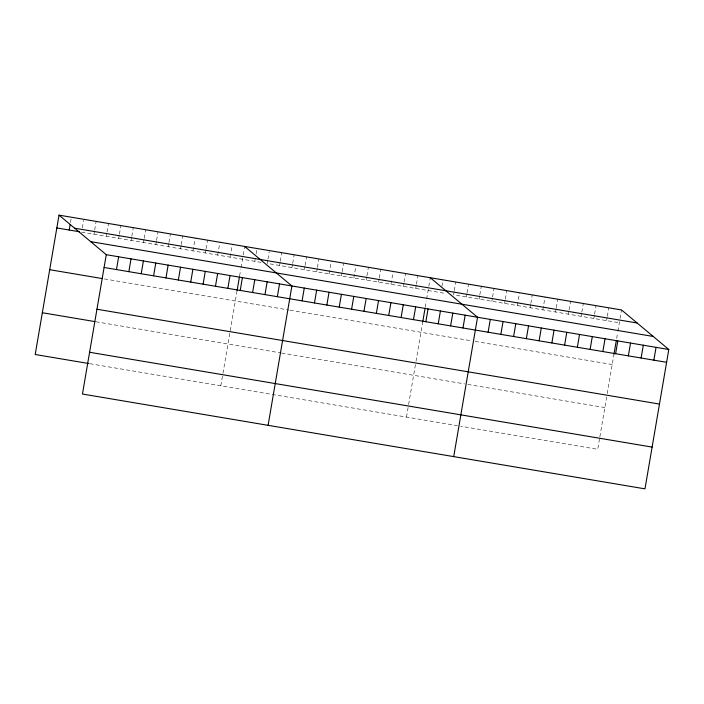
<?xml version="1.0" encoding="UTF-8"?>
<svg xmlns="http://www.w3.org/2000/svg" width="704" height="704" viewBox="0 0 704 704"><rect width="100%" height="100%" fill="white"/><g stroke="black" fill="none" stroke-linecap="round" stroke-linejoin="round"><path stroke-width="0.53" stroke-dasharray="3.52 2.64" d="M70.479 222.561L71.21 218.302M82.315 227.85L83.591 220.387M93.958 234.203L94.503 231M94.688 229.935L96.149 221.408M106.33 236.289L106.885 233.086M107.061 232.021L108.522 223.494M118.712 238.374L119.258 235.171M119.442 234.106L120.894 225.579M131.085 240.46L131.63 237.257M131.815 236.192L133.276 227.665M143.458 242.546L144.003 239.342M144.188 238.278L145.649 229.75M155.839 244.631L156.385 241.428M156.561 240.363L158.022 231.836M168.212 246.717L168.758 243.514M168.942 242.449L170.394 233.922M180.585 248.802L181.13 245.608M181.315 244.534L182.776 236.007M192.966 250.888L195.149 238.093M205.339 252.974L205.885 249.779M206.07 248.706L207.522 240.178M217.712 255.059L219.903 242.264M230.085 257.145L232.276 244.35M220.836 385.783L222.614 375.346M222.974 373.261L237.107 290.558M239.606 275.942L240.68 269.676M241.041 267.582L243.012 256.036M243.197 254.971L244.649 246.435M254.839 261.316L255.2 259.186M256.115 253.854L257.03 248.521M267.766 260.207L267.212 263.402L446.16 293.568M267.942 259.142L269.218 251.671M279.594 265.487L280.139 262.293M280.324 261.228L281.776 252.692M291.966 267.573L292.512 264.378M292.697 263.314L294.158 254.778M304.339 269.667L304.885 266.464M305.07 265.399L306.53 256.863M316.721 271.753L317.266 268.55M317.442 267.485L318.903 258.949M329.094 273.838L331.276 261.034M341.466 275.924L342.012 272.721M342.197 271.656L343.658 263.129M353.839 278.01L356.03 265.214M366.221 280.095L366.766 276.892M366.951 275.827L368.403 267.3M378.594 282.181L379.139 278.978M379.324 277.913L380.785 269.386M390.966 284.266L393.158 271.471M403.348 286.352L403.894 283.149M404.078 282.084L405.53 273.557M415.721 288.438L416.266 285.234M416.451 284.17L417.912 275.642M406.463 417.076L408.25 406.639M408.61 404.545L415.439 364.558M415.994 361.328L422.743 321.842M425.242 307.226L426.316 300.96M426.668 298.874L428.639 287.32M428.824 286.255L430.285 277.728M441.945 286.273L443.036 279.875M454.142 291.623L453.596 294.818L619.353 322.758M454.326 290.558L455.787 282.022M466.347 296.974L466.893 293.77M467.078 292.706L468.538 284.178M479.098 299.121L479.644 295.918M479.829 294.853L481.29 286.326M491.85 301.268L492.395 298.074M492.58 297L494.032 288.473M504.601 303.415L505.146 300.221M505.331 299.156L506.783 290.62M517.352 305.571L519.534 292.767M530.103 307.718L530.649 304.515M530.834 303.45L532.286 294.923M542.854 309.866L545.037 297.07M555.606 312.013L556.151 308.818M556.327 307.754L557.788 299.218M568.348 314.169L568.902 310.966M569.078 309.901L570.539 301.365M581.099 316.316L581.654 313.113M581.83 312.048L583.29 303.521M593.85 318.463L594.396 315.26M594.581 314.195L596.042 305.668M606.602 320.61L607.147 317.416M607.332 316.351L608.793 307.815M599.509 438.874L597.722 449.31L460.654 426.21M599.861 436.788L606.698 396.792M607.253 393.571L614.002 354.086M616.678 338.422L617.566 333.203M617.927 331.118L619.898 319.563M620.083 318.498L621.544 309.962M81.585 232.118L261.026 262.363M104.35 278.916L288.957 310.033M289.986 310.209L471.962 340.886M475.147 341.422L612.216 364.522M95.964 321.772L280.57 352.889M281.6 353.065L464.605 383.909M467.79 384.446L604.859 407.554M89.857 363.704L457.468 425.674"/><path stroke-width="1.06" d="M59.022 215.142L106.278 254.69L82.456 394.038L644.978 488.858L668.8 349.501L621.544 309.962L59.022 215.142L35.2 354.499L88.827 363.537M69.203 230.032L70.118 224.699M116.468 269.57L118.65 256.775M128.841 271.656L131.032 258.861M141.214 273.742L143.405 260.946M153.595 275.827L155.778 263.032M165.968 277.913L168.159 265.118M178.341 279.998L180.532 267.203M190.722 282.084L192.905 269.289M203.095 284.17L205.278 271.374M215.468 286.255L217.659 273.46M227.85 288.341L230.032 275.546M237.107 290.558L239.43 276.98M240.222 290.426L242.405 277.631M252.595 292.512L254.786 279.717M264.968 294.598L267.159 281.802M277.35 296.683L279.532 283.888M268.092 425.322L291.914 285.974L244.649 246.435M302.095 300.854L304.286 288.059M314.477 302.949L316.659 290.145M326.85 305.034L329.041 292.23M339.222 307.12L341.414 294.316M351.604 309.206L353.786 296.41M363.977 311.291L366.159 298.496M376.35 313.377L378.541 300.582M388.731 315.462L390.914 302.667M401.104 317.548L403.286 304.753M413.477 319.634L415.668 306.838M422.743 321.842L425.066 308.273M425.85 321.719L428.041 308.924M438.231 323.805L440.414 311.01M450.604 325.89L452.795 313.095M462.977 327.976L465.168 315.181M453.719 456.614L477.541 317.266L430.285 277.728M488.11 332.209L490.292 319.414M500.852 334.365L503.043 321.561M513.603 336.512L515.794 323.717M526.354 338.659L528.546 325.864M539.106 340.806L541.297 328.011M551.857 342.962L554.048 330.158M564.608 345.11L566.799 332.314M577.359 347.257L579.55 334.462M590.11 349.404L592.293 336.609M602.862 351.551L605.044 338.756M614.002 354.086L616.317 340.507M615.613 353.707L617.795 340.912M628.364 355.854L630.546 343.059M641.115 358.002L643.298 345.206M653.866 360.149L656.049 347.354M74.615 228.193L637.138 323.013M56.83 227.946L79.517 231.766M90.684 241.639L653.206 336.459M106.278 254.69L668.8 349.501M104.086 267.485L666.609 362.305M49.694 269.702L102.291 278.573M96.95 309.241L659.472 404.061M42.337 312.734L94.934 321.596M89.602 352.273L652.115 447.093"/></g></svg>
